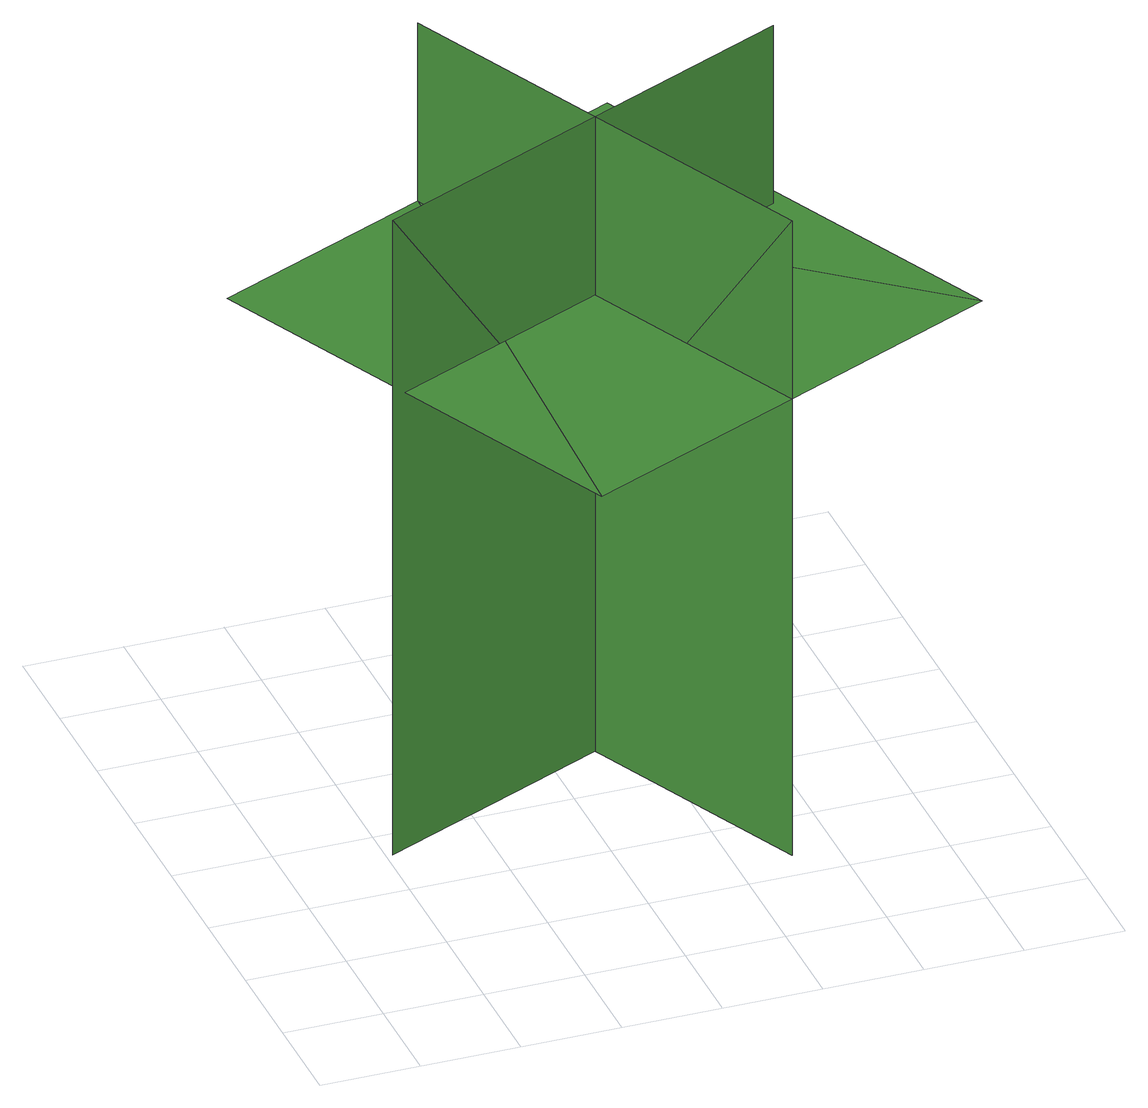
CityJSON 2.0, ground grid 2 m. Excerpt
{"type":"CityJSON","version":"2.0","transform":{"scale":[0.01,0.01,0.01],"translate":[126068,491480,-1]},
"CityObjects":{
"tree1":{"type":"SolitaryVegetationObject","geometry":[{"type":"MultiSurface","lod":"1","boundaries":[[[0,1,2]],[[0,2,3]],[[4,5,6]],[[4,6,7]],[[8,9,10]],[[8,10,11]],[[8,11,12]],[[8,12,13]]]}]}
},
"vertices":[
[1120,938,9],[213,527,9],[213,527,1394],[1120,938,1394],[501,1175,9],[911,268,9],[911,268,1394],[501,1175,1394],[501,1175,1006],[47,970,1006],[457,63,1006],[911,268,1006],[1365,474,1006],[954,1381,1006]
]}
